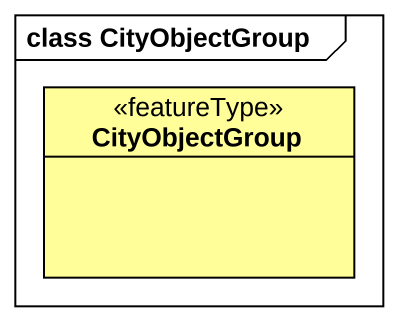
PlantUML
@startuml
mainframe class CityObjectGroup
hide circle
hide empty members
class CityObjectGroup <<featureType>> #FFFE99
@enduml
